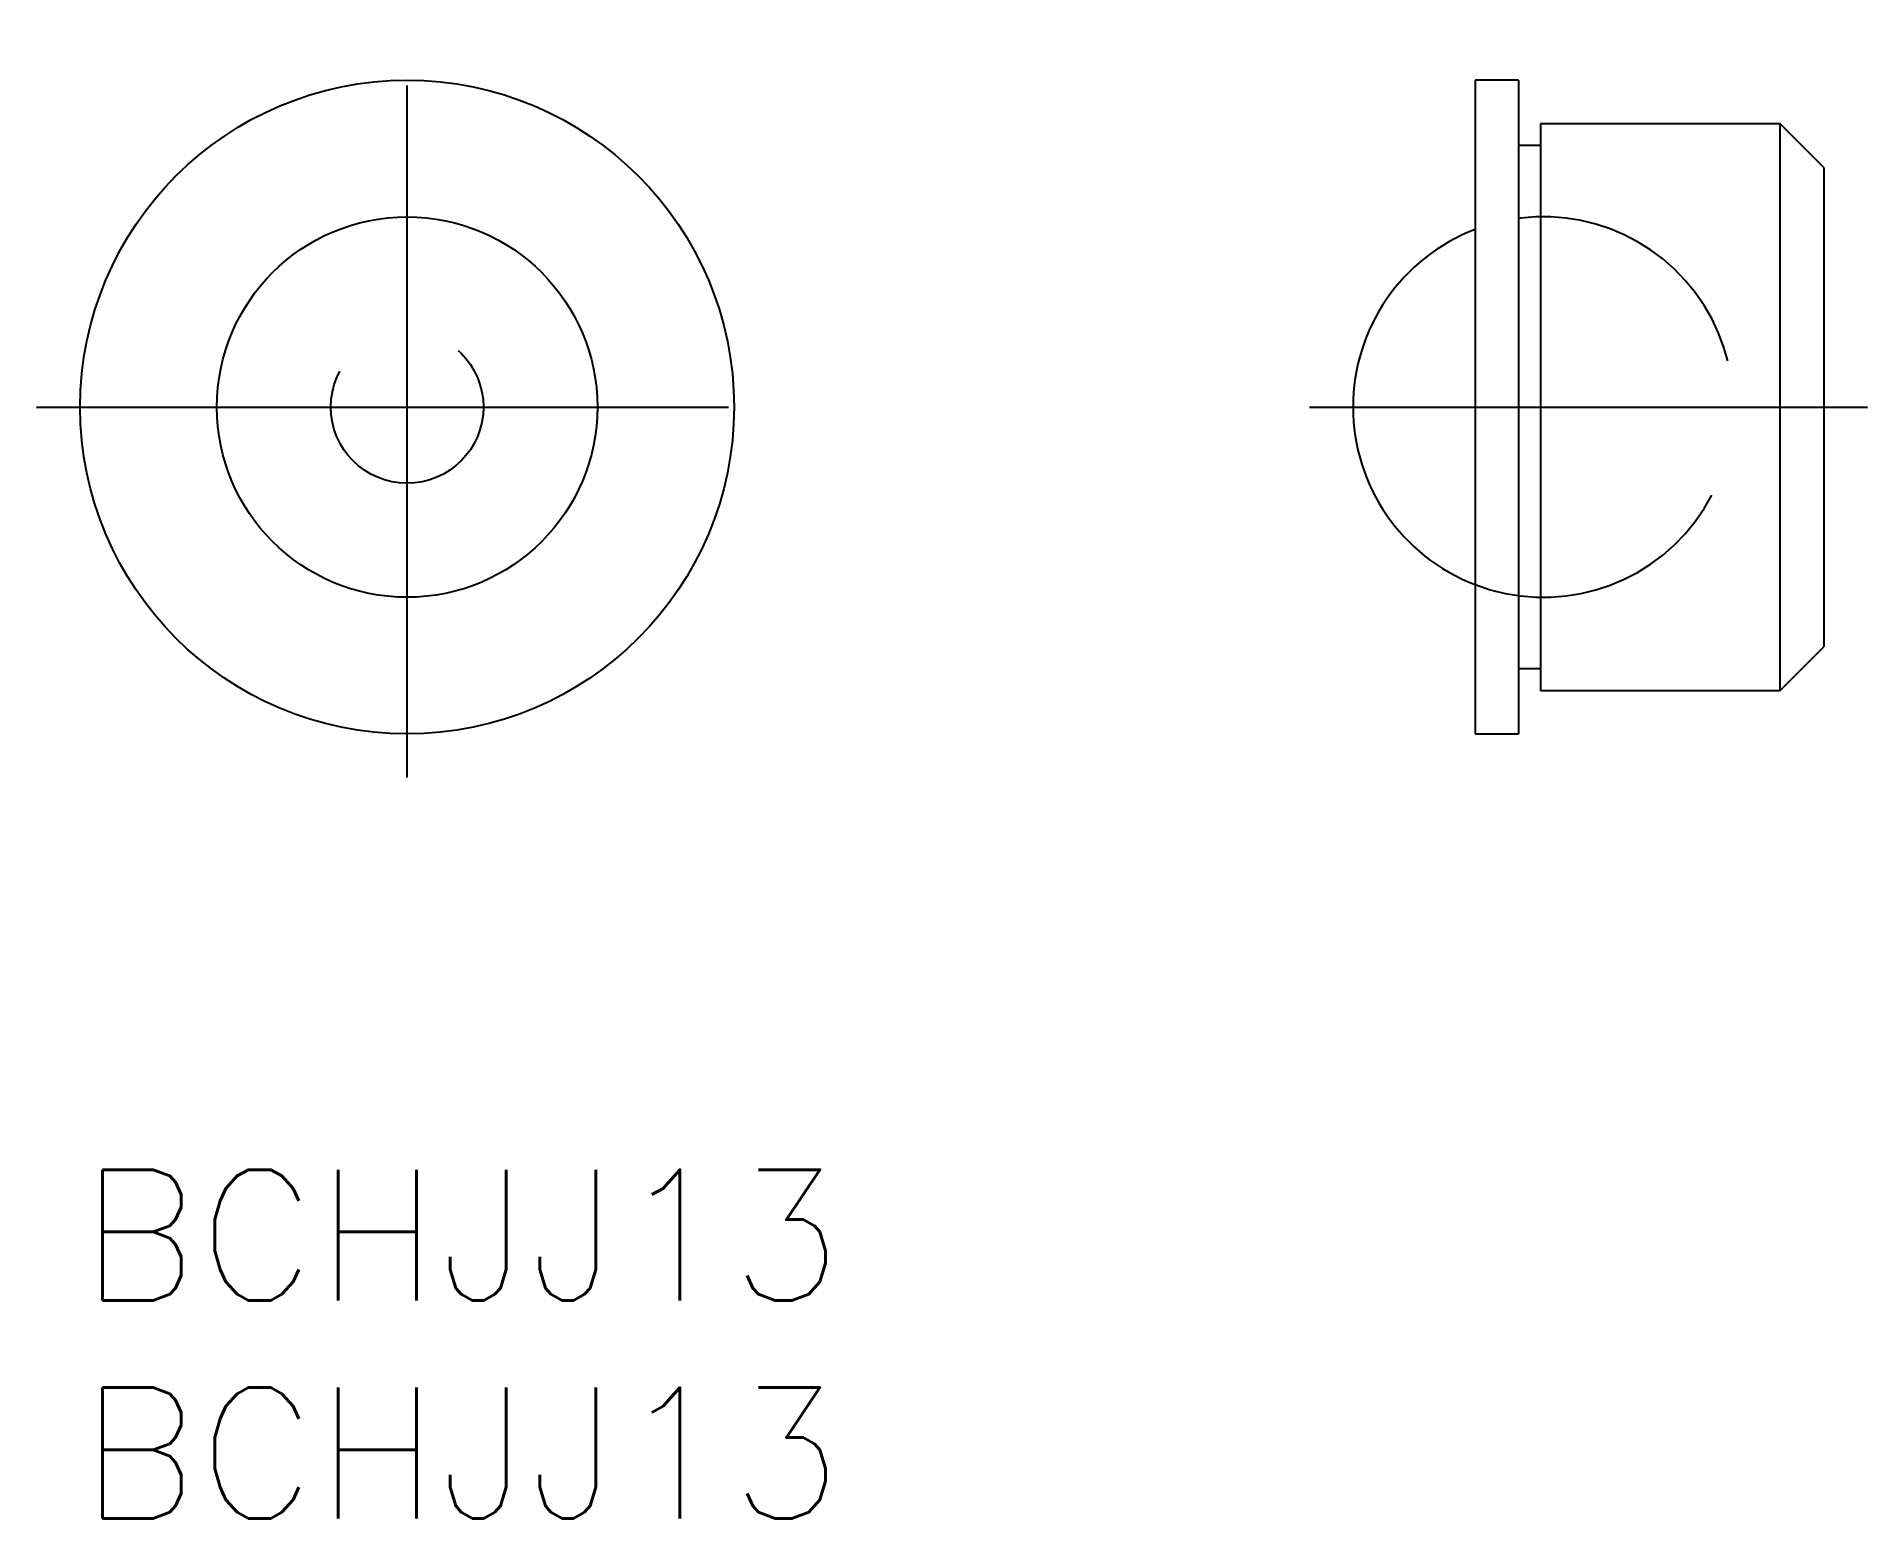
# Model space of a CAD drawing. Extents: x -1 to 41, y -8 to 26.
import ezdxf

# ---------------------------------------------------------------- set-up
doc = ezdxf.new("R2010")
doc.units = 0
doc.header["$LTSCALE"] = 0.5
doc.linetypes.add('CENTER', pattern=[50.8, 31.75, -6.35, 6.35, -6.35])
doc.linetypes.add('DASHED', pattern=[19.05, 12.7, -6.35])
for name, color, linetype in [('MSM_CENTER', 1, 'CENTER'), ('MSM_CONTINUOUS', 7, 'CONTINUOUS'), ('MSM_DASHED', 4, 'DASHED'), ('MSM_PART_NUMBER', 7, 'CONTINUOUS')]:
    doc.layers.add(name, color=color, linetype=linetype)
doc.styles.get("Standard").update_dxf_attribs({"font": 'txt.shx', "height": 3, "bigfont": 'bigfont.shx'})

# ---------------------------------------------------------------- blocks, each defined once
blk = doc.blocks.new('*U6')
at = {"layer": 'MSM_PART_NUMBER'}
blk.add_text('BCHJJ13', height=3, dxfattribs=at).set_placement((0, -3))
blk = doc.blocks.new('*U7')
at = {"layer": 'MSM_PART_NUMBER'}
blk.add_text('BCHJJ13', height=3, dxfattribs=at).set_placement((0, -8))

msp = doc.modelspace()

# ---------------------------------------------------------------- linework, layer by layer
at = {"layer": 'MSM_CENTER'}
for p, q in [((7.5, 9), (7.5, 26)), ((-1, 17.5), (16, 17.5)), ((28.2, 17.5), (41, 17.5))]:
    msp.add_line(p, q, dxfattribs=at)
at = {"layer": 'MSM_CONTINUOUS'}
for p, q in [((33, 25), (32, 25)), ((32, 25), (32, 10)), ((33, 25), (33, 10)), ((39, 24), (33.5, 24)), ((33.5, 24), (33.5, 11)), ((40, 23), (39, 24)), ((39, 11), (39, 24)), ((33.5, 23.5), (33, 23.5)), ((40, 23), (40, 12)), ((39, 11), (40, 12)), ((33, 11.5), (33.5, 11.5)), ((33.5, 11), (39, 11)), ((32, 10), (33, 10))]:
    msp.add_line(p, q, dxfattribs=at)
for radius in [7.5, 4.365]:
    msp.add_circle((7.5, 17.5), radius, dxfattribs=at)
msp.add_arc((33.565, 17.5), 4.365, 111.0102, 248.9898, dxfattribs=at)
at = {"layer": 'MSM_DASHED'}
msp.add_circle((7.5, 17.5), 1.75, dxfattribs=at)
msp.add_arc((33.565, 17.5), 4.365, 248.9898, 111.0102, dxfattribs=at)

# ---------------------------------------------------------------- block references
at = {"layer": 'MSM_CONTINUOUS'}
for name in ['*U6', '*U7']:
    msp.add_blockref(name, (0, 0), dxfattribs=at)

doc.saveas('drawing.dxf')
